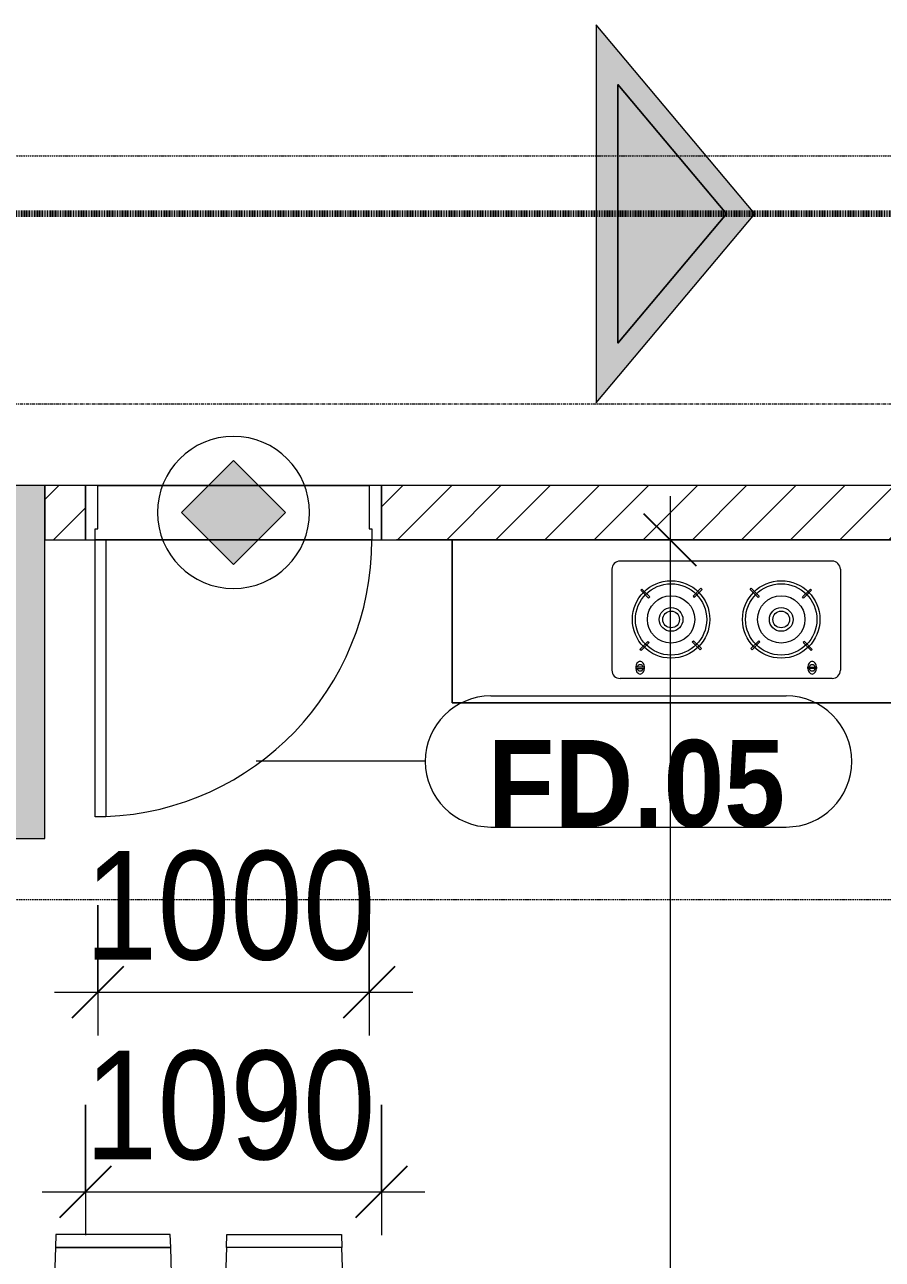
# Model space of a CAD drawing. Header units: millimetres. Extents: x 962 to 239635, y -15958 to 82755.
# Drawn here: x 131004 to 134164, y 30687 to 35234 of the extents above; entities that cross this region are included whole.
import ezdxf

# ---------------------------------------------------------------- set-up
doc = ezdxf.new("R2010")
doc.units = ezdxf.units.MM
for name, pattern in [('1 NÉT CALL OUT', [6, 3, -3]), ('Dash Dot 3_16_', [7.9375, 4.7625, -1.5875, 0, -1.5875]), ('Grid Line', [22.225, 12.7, -3.175, 3.175, -3.175])]:
    doc.linetypes.add(name, pattern=pattern)
for name, color, linetype, lineweight in [('0-1', 7, 'Continuous', 5), ('A-ANNO-DIMS', 211, 'Continuous', 9), ('A-ANNO-DIMS-160', 211, 'Continuous', 9), ('A-ANNO-NOTE', 131, 'Continuous', 9), ('A-DETL-3', 90, '1 NÉT CALL OUT', 100), ('A-DETL-GENF-2', 1, 'Continuous', 9), ('A-DOOR-4', 1, 'Continuous', 9), ('A-DOOR-FRAM-1', 1, 'Continuous', 9), ('A-DOOR-IDEN', 31, 'Continuous', 9), ('A-FLOR-2', 9, 'Continuous', 9), ('A-WALL', 113, 'Continuous', 9), ('A-WALL-3', 113, 'Continuous', 18), ('A-WALL-PATT-2', 111, 'Continuous', 9), ('G-ANNO-SYMB-1', 111, 'Dash Dot 3_16_', 18), ('I-FURN', 30, 'Continuous', 9), ('I-FURN-1', 254, 'Continuous', 9), ('S-COLS-1', 52, 'Continuous', 5), ('S-COLS-2', 7, 'Continuous', 18), ('S-GRID-1', 1, 'Grid Line', 9)]:
    doc.layers.add(name, color=color, linetype=linetype, lineweight=lineweight)
doc.styles.add('Arial_B_6', font='arialbd_0.ttf', dxfattribs={"width": 0.9, "height": 320})
doc.styles.add('UTM Avo', font='UTM Avo.ttf', dxfattribs={"width": 0.9, "height": 400})
doc.dimstyles.new('1_Dim_chi_tiet_2_5', dxfattribs={"dimscale": 304.8, "dimtxt": 399.720379, "dimasz": 0.629921, "dimexe": 0.524934, "dimexo": 0.0625, "dimgap": 0.052493, "dimtad": 1, "dimdec": 0, "dimrnd": 5, "dimzin": 0, "dimdsep": 46, "dimtxsty": 'UTM Avo', "dimblk1": 'OBLIQUE', "dimblk2": 'OBLIQUE', "dimsah": 1, "dimcen": 0.09, "dimdle": 0.524934, "dimazin": 0, "dimtfac": 1, "dimtdec": 4, "dimtix": 1, "dimtmove": 0, "dimatfit": 3, "dimfxl": 1.049869, "dimfxlon": 1, "dimtvp": 1, "dimtolj": 1, "dimtzin": 0, "dimarcsym": 2})
doc.dimstyles.new('1_Dim_chi_tiet_2_5_1', dxfattribs={"dimscale": 304.8, "dimtxt": 399.720379, "dimasz": 0.629921, "dimexe": 0.524934, "dimexo": 0.0625, "dimgap": 0.052493, "dimtad": 1, "dimdec": 0, "dimrnd": 5, "dimzin": 0, "dimdsep": 46, "dimtxsty": 'UTM Avo', "dimblk1": 'OBLIQUE', "dimblk2": 'OBLIQUE', "dimsah": 1, "dimcen": 0.09, "dimdle": 0.524934, "dimazin": 0, "dimtfac": 1, "dimtdec": 4, "dimtix": 1, "dimtmove": 0, "dimatfit": 3, "dimfxl": 1.049869, "dimfxlon": 1, "dimtvp": 1, "dimtolj": 1, "dimtzin": 0, "dimarcsym": 2})

# ---------------------------------------------------------------- blocks, each defined once
blk = doc.blocks.new('NCV_TKTC_KET CAU_rvt-1-TKCS_MB TẦNG 2')
at = {"layer": 'S-COLS-1'}
blk.add_hatch(color=256, dxfattribs=at).paths.add_polyline_path([(69327.6, 32236.9), (69327.6, 33536.9), (68977.6, 33536.9), (68977.6, 32236.9)])
at = {"layer": 'S-COLS-2'}
for p, q in [((69327.6, 33536.9), (68977.6, 33536.9)), ((69327.6, 32236.9), (69327.6, 33536.9)), ((68977.6, 32236.9), (69327.6, 32236.9))]:
    blk.add_line(p, q, dxfattribs=at)
blk = doc.blocks.new('RES_BAN AN 1 - RES_BAN AN 1-V21-TKCS_MB TẦNG 2')
at = {"layer": 'I-FURN-1'}
for p, q in [((-425, 0), (-425, -1275)), ((425, -1275), (425, 0)), ((-761.9, -113.5), (-809.6, -115.1)), ((-809.6, -115.1), (-809.6, -536.9)), ((-761.9, -113.5), (-425, -102.3)), ((-761.9, -538.5), (-761.9, -113.5)), ((-761.9, -538.5), (-761.9, -113.5)), ((-425, -102.3), (-425, -549.7)), ((425, -102.3), (425, -549.7)), ((761.9, -113.5), (425, -102.3)), ((761.9, -538.5), (761.9, -113.5)), ((761.9, -113.5), (761.9, -538.5)), ((809.6, -115.1), (761.9, -113.5)), ((809.6, -536.9), (809.6, -115.1)), ((-809.6, -536.9), (-761.9, -538.5)), ((-425, -549.7), (-761.9, -538.5)), ((425, -549.7), (761.9, -538.5)), ((761.9, -538.5), (809.6, -536.9)), ((-809.6, -745.3), (-761.9, -743.8)), ((-809.6, -1167.2), (-809.6, -745.3)), ((-761.9, -743.8), (-425, -732.5)), ((-761.9, -1168.8), (-761.9, -743.8)), ((-761.9, -743.8), (-761.9, -1168.8)), ((-425, -732.5), (-425, -1180)), ((425, -732.5), (425, -1180)), ((761.9, -743.8), (425, -732.5)), ((761.9, -743.8), (809.6, -745.3)), ((761.9, -1168.8), (761.9, -743.8)), ((761.9, -1168.8), (761.9, -743.8)), ((809.6, -745.3), (809.6, -1167.2)), ((-761.9, -1168.8), (-809.6, -1167.2)), ((-425, -1180), (-761.9, -1168.8)), ((425, -1180), (761.9, -1168.8)), ((809.6, -1167.2), (761.9, -1168.8)), ((-425, -1275), (425, -1275))]:
    blk.add_line(p, q, dxfattribs=at)
blk = doc.blocks.new('HE BEP B_ - HE BEP B_-437036-TKCS_MB TẦNG 2')
at = {"layer": 'I-FURN'}
for p, q in [((599.3, -89.3), (1380.9, -89.3)), ((569.3, -491.3), (569.3, -119.3)), ((656.9, -126.5), (689.4, -126.5)), ((656.9, -130.4), (656.9, -126.5)), ((689.4, -130.4), (656.9, -130.4)), ((689.4, -126.5), (689.4, -130.4)), ((1290.8, -126.5), (1290.8, -130.4)), ((1323.3, -126.5), (1290.8, -126.5)), ((1290.8, -130.4), (1323.3, -130.4)), ((1323.3, -130.4), (1323.3, -126.5)), ((1410.9, -491.3), (1410.9, -119.3)), ((677.1, -192.1), (672.7, -196.4)), ((672.7, -196.4), (701.8, -225.6)), ((706.2, -221.2), (677.1, -192.1)), ((701.8, -225.6), (706.2, -221.2)), ((894.6, -194.8), (865.5, -223.9)), ((865.5, -223.9), (869.9, -228.3)), ((869.9, -228.3), (899, -199.2)), ((899, -199.2), (894.6, -194.8)), ((1081.2, -199.2), (1085.6, -194.8)), ((1110.3, -228.3), (1081.2, -199.2)), ((1085.6, -194.8), (1114.7, -223.9)), ((1114.7, -223.9), (1110.3, -228.3)), ((1274, -221.2), (1303.2, -192.1)), ((1278.4, -225.6), (1274, -221.2)), ((1307.6, -196.4), (1278.4, -225.6)), ((1303.2, -192.1), (1307.6, -196.4)), ((675.4, -414), (704.6, -384.9)), ((709, -389.3), (679.8, -418.4)), ((704.6, -384.9), (709, -389.3)), ((868.3, -392), (872.7, -387.6)), ((897.4, -421.2), (868.3, -392)), ((872.7, -387.6), (901.8, -416.8)), ((1107.6, -387.6), (1078.5, -416.8)), ((1082.9, -421.2), (1112, -392)), ((1112, -392), (1107.6, -387.6)), ((1275.7, -384.9), (1271.3, -389.3)), ((1271.3, -389.3), (1300.4, -418.4)), ((1304.8, -414), (1275.7, -384.9)), ((679.8, -418.4), (675.4, -414)), ((901.8, -416.8), (897.4, -421.2)), ((1078.5, -416.8), (1082.9, -421.2)), ((1300.4, -418.4), (1304.8, -414)), ((599.3, -521.3), (1380.9, -521.3))]:
    blk.add_line(p, q, dxfattribs=at)
for centre, radius in [((787.2, -306.6), 142.6), ((787.2, -306.6), 131.3), ((1193, -306.6), 142.6), ((1193, -306.6), 131.3), ((787.2, -306.6), 87.2), ((1193, -306.6), 87.2), ((787.2, -306.6), 43.6), ((1193, -306.6), 43.6), ((787.2, -306.6), 30.9), ((1193, -306.6), 30.9)]:
    blk.add_circle(centre, radius, dxfattribs=at)
for centre, radius, start, end in [((599.3, -119.3), 30, 90, 180), ((1380.9, -119.3), 30, 360, 90), ((690.4, -128.8), 33.5, 163.9419, 180), ((690.4, -128.8), 33.5, 180, 196.0581), ((681.9, -126.4), 24.7, 145.204, 163.9419), ((673.1, -128.4), 11.6, 9.7177, 170.2823), ((673.1, -128.4), 11.6, 189.9102, 350.0898), ((676.6, -122.6), 18.1, 120.7976, 145.204), ((673.2, -116.9), 11.5, 90, 120.7976), ((673.2, -116.9), 11.5, 59.2024, 90), ((669.8, -122.6), 18.1, 34.796, 59.2024), ((664.4, -126.4), 24.7, 16.0581, 34.796), ((655.9, -128.8), 33.5, 0, 16.0581), ((655.9, -128.8), 33.5, 343.9419, 0), ((1324.3, -128.8), 33.5, 163.9419, 180), ((1324.3, -128.8), 33.5, 180, 196.0581), ((1315.8, -126.4), 24.7, 145.204, 163.9419), ((1310.5, -122.6), 18.1, 120.7976, 145.204), ((1307.2, -128.4), 11.6, 9.7177, 170.2823), ((1307.2, -128.4), 11.6, 189.9102, 350.0898), ((1307.1, -116.9), 11.5, 90, 120.7976), ((1307.1, -116.9), 11.5, 59.2024, 90), ((1303.7, -122.6), 18.1, 34.796, 59.2024), ((1298.3, -126.4), 24.7, 16.0581, 34.796), ((1289.8, -128.8), 33.5, 0, 16.0581), ((1289.8, -128.8), 33.5, 343.9419, 0), ((681.9, -131.3), 24.7, 196.0581, 214.796), ((676.6, -135), 18.1, 214.796, 239.2024), ((673.2, -140.7), 11.5, 239.2024, 270), ((673.2, -140.7), 11.5, 270, 300.7976), ((669.8, -135), 18.1, 300.7976, 325.204), ((664.4, -131.3), 24.7, 325.204, 343.9419), ((1315.8, -131.3), 24.7, 196.0581, 214.796), ((1310.5, -135), 18.1, 214.796, 239.2024), ((1307.1, -140.7), 11.5, 239.2024, 270), ((1307.1, -140.7), 11.5, 270, 300.7976), ((1303.7, -135), 18.1, 300.7976, 325.204), ((1298.3, -131.3), 24.7, 325.204, 343.9419), ((599.3, -491.3), 30, 180, 270), ((1380.9, -491.3), 30, 270, 360)]:
    blk.add_arc(centre, radius, start, end, dxfattribs=at)
at = {"layer": 'I-FURN-1'}
for p, q in [((0, 1600), (-600, 1600)), ((0, 1600), (-600, 1600)), ((0, 0), (0, 1600)), ((0, 0), (0, 1600)), ((-495.6, 337.9), (-495.6, 1182.5)), ((-478.1, 1200), (-121.9, 1200)), ((-104.4, 1182.5), (-104.4, 337.9)), ((-184.4, 1173.3), (-371.1, 1173.3)), ((-444.4, 1042.1), (-323.5, 1093.7)), ((-424.5, 1120), (-424.5, 934.5)), ((-323.5, 1093.7), (-314.6, 1078.3)), ((-131.1, 934.5), (-131.1, 1120)), ((-314.6, 1078.3), (-419.7, 999.4)), ((-453.5, 1016.6), (-446.4, 1004.2)), ((-371.1, 881.2), (-184.4, 881.2)), ((-410.2, 351.9), (-410.2, 822.3)), ((-183.5, 827.2), (-388, 827.2)), ((-382.2, 347.1), (-382.2, 827.2)), ((-354.2, 347.1), (-354.2, 827.2)), ((-326.2, 347.1), (-326.2, 827.2)), ((-298.2, 347.1), (-298.2, 827.2)), ((-270.2, 347.1), (-270.2, 827.2)), ((-242.2, 347.1), (-242.2, 827.2)), ((-214.2, 347.1), (-214.2, 827.2)), ((-186.2, 347.1), (-186.2, 827.2)), ((-158.2, 353.5), (-158.2, 820.8)), ((-441.3, 773.8), (-441.3, 400.4)), ((-130.2, 400.4), (-130.2, 773.8)), ((-121.9, 320.4), (-478.1, 320.4)), ((-388, 347.1), (-183.5, 347.1)), ((2000, 0), (0, 0)), ((0, 0), (2000, 0)), ((2000, -600), (2000, 0)), ((2000, 0), (2000, -600))]:
    blk.add_line(p, q, dxfattribs=at)
for centre, radius in [((-451.1, 1068.2), 17.8), ((-317.8, 1028.4), 22.2), ((-451.1, 961.5), 17.8)]:
    blk.add_circle(centre, radius, dxfattribs=at)
for centre, radius, start, end in [((-478.1, 1182.5), 17.5, 90, 180), ((-121.9, 1182.5), 17.5, 0, 90), ((-371.1, 1120), 53.3, 90, 180), ((-184.4, 1120), 53.3, 360, 90), ((-438.1, 1025.5), 17.8, 110.5379, 209.9521), ((-431, 1013.1), 17.8, 209.9521, 309.4618), ((-371.1, 934.5), 53.3, 180, 270), ((-184.4, 934.5), 53.3, 270, 360), ((-388, 773.8), 53.3, 90, 180), ((-183.5, 773.8), 53.3, 360, 90), ((-388, 400.4), 53.3, 180, 270), ((-183.5, 400.4), 53.3, 270, 360), ((-478.1, 337.9), 17.5, 180, 270), ((-121.9, 337.9), 17.5, 270, 0)]:
    blk.add_arc(centre, radius, start, end, dxfattribs=at)
blk = doc.blocks.new('NCV_TKTC_TANG 2_rvt-1-TKCS_MB TẦNG 2')
at = {"layer": 'A-FLOR-2'}
for p, q in [((70522.6, 33536.9), (69522.6, 33536.9)), ((70532.6, 33336.9), (69512.6, 33336.9)), ((69512.6, 33336.9), (70532.6, 33336.9)), ((70827.6, 33336.9), (70623, 33336.9)), ((73427.6, 33336.9), (70827.6, 33336.9))]:
    blk.add_line(p, q, dxfattribs=at)
at = {"layer": 'I-FURN-1'}
for name, p, rotation in [('HE BEP B_ - HE BEP B_-437036-TKCS_MB TẦNG 2', (72827.6, 32736.9), 180), ('RES_BAN AN 1 - RES_BAN AN 1-V21-TKCS_MB TẦNG 2', (69252.6, 29968.6), 89.9999999999997)]:
    blk.add_blockref(name, p, dxfattribs=dict(at, rotation=rotation))
blk = doc.blocks.new('FD_05 - FD_05-1000x2200mm-835434-TKCS_MB TẦNG 2')
at = {"layer": 'A-DETL-GENF-2'}
for p, q in [((470, 100), (470, 1120)), ((470, 1120), (510, 1120)), ((510, 1120), (510, 100)), ((510, 100), (470, 100))]:
    blk.add_line(p, q, dxfattribs=at)
blk.add_arc((510, 100), 1020, 92.2475, 180, dxfattribs=at)
at = {"layer": 'A-DOOR-FRAM-1'}
for p, q in [((-510, 100), (-545, 100)), ((-545, 100), (-545, -100)), ((-510, 60), (-510, 100)), ((545, 100), (510, 100)), ((510, 100), (510, 60)), ((545, -100), (545, 100)), ((-500, 60), (-510, 60)), ((-500, -100), (-500, 60)), ((510, 60), (500, 60)), ((500, 60), (500, -100)), ((-545, -100), (-500, -100)), ((500, -100), (545, -100))]:
    blk.add_line(p, q, dxfattribs=at)
blk = doc.blocks.new('HDNDCT_GHI CHÚ CỬA CHỐNG CHÁY EI30 - HDNDCT_GHI CHÚ CỬA CHỐNG CHÁY EI30-2461928-TKCS_MB TẦNG 2')
at = {"layer": 'A-ANNO-NOTE'}
blk.add_hatch(color=256, dxfattribs=at).paths.add_polyline_path([(-1.2, 0), (0, 1.2), (1.2, 0), (0, -1.2)])
for p, q in [((0, 1.2), (-1.2, 0)), ((1.2, 0), (0, 1.2)), ((-1.2, 0), (0, -1.2)), ((0, -1.2), (1.2, 0))]:
    blk.add_line(p, q, dxfattribs=at)
for start, end in [(360, 180), (180, 360)]:
    blk.add_arc((0, 0), 1.75, start, end, dxfattribs=at)
blk = doc.blocks.new('HDNDCT_MŨI TÊN THOÁT HIỂM - HDNDCT_MŨI TÊN THOÁT HIỂM-1614704-TKCS_MB TẦNG 2')
at = {"layer": 'A-ANNO-NOTE'}
h = blk.add_hatch(color=256, dxfattribs=at)
h.paths.add_polyline_path([(-3.153, 0), (0.5, 4.353), (0.5, -4.353)])
h.paths.add_polyline_path([(-2.5, 0), (0, -2.979), (0, 2.979)])
blk.add_hatch(color=256, dxfattribs=at).paths.add_polyline_path([(0, 2.979), (0, -2.979), (-2.5, 0)])
for p, q in [((0.5, 4.353), (-3.153, 0)), ((0.5, -4.353), (0.5, 4.353)), ((-2.5, 0), (0, 2.979)), ((0, 2.979), (-2.5, 0)), ((0, 2.979), (0, -2.979)), ((0, -2.979), (0, 2.979)), ((-3.153, 0), (0.5, -4.353)), ((0, -2.979), (-2.5, 0)), ((-2.5, 0), (0, -2.979))]:
    blk.add_line(p, q, dxfattribs=at)
blk = doc.blocks.new('DIMBLOCK95-TKCS_MB TẦNG 2')
at = {"layer": 'A-ANNO-DIMS-160'}
for p, q in [((131228.5, 31255.6), (131228.5, 30775.6)), ((131228.5, 30935.6), (131228.5, 31255.6)), ((132318.5, 31255.6), (132318.5, 30775.6)), ((132318.5, 30935.6), (132318.5, 31255.6)), ((131068.5, 30935.6), (132478.5, 30935.6))]:
    blk.add_line(p, q, dxfattribs=at)
at = {"layer": 'A-ANNO-DIMS-160', "lineweight": 25}
for p, q in [((131228.5, 30935.6), (131324.5, 31031.6)), ((132318.5, 30935.6), (132414.5, 31031.6)), ((131228.5, 30935.6), (131132.5, 30839.6)), ((132318.5, 30935.6), (132222.5, 30839.6))]:
    blk.add_line(p, q, dxfattribs=at)
at = {"layer": 'A-ANNO-DIMS-160', "color": 0, "insert": (131225.7, 31455.2), "char_height": 400, "width": 1314.636, "attachment_point": 1, "line_spacing_factor": 1.110334, "style": 'UTM Avo'}
blk.add_mtext('1090', dxfattribs=at)
blk = doc.blocks.new('_Oblique')
at = {"color": 0, "linetype": 'ByBlock', "lineweight": -2}
blk.add_line((-0.5, -0.5), (0.5, 0.5), dxfattribs=at)
blk = doc.blocks.new('DIMBLOCK144-TKCS_MB TẦNG 2')
at = {"layer": 'A-ANNO-DIMS-160'}
for p, q in [((131273.5, 31991), (131273.5, 31511)), ((131273.5, 31671), (131273.5, 31991)), ((132273.5, 31991), (132273.5, 31511)), ((132273.5, 31671), (132273.5, 31991)), ((131113.5, 31671), (132433.5, 31671))]:
    blk.add_line(p, q, dxfattribs=at)
at = {"layer": 'A-ANNO-DIMS-160', "lineweight": 25}
for p, q in [((131273.5, 31671), (131369.5, 31767)), ((132273.5, 31671), (132369.5, 31767)), ((131273.5, 31671), (131177.5, 31575)), ((132273.5, 31671), (132177.5, 31575))]:
    blk.add_line(p, q, dxfattribs=at)
at = {"layer": 'A-ANNO-DIMS-160', "color": 0, "insert": (131225.7, 32190.7), "char_height": 400, "width": 1314.636, "attachment_point": 1, "line_spacing_factor": 1.110334, "style": 'UTM Avo'}
blk.add_mtext('1000', dxfattribs=at)
blk = doc.blocks.new('STN_Door Tag - STN_Door Tag-1788670-TKCS_MB TẦNG 2')
at = {"layer": 'A-DOOR-IDEN'}
for p, q in [((-3.37, 1.495), (3.431, 1.495)), ((-3.37, -1.524), (3.431, -1.524))]:
    blk.add_line(p, q, dxfattribs=at)
for centre, start, end in [((-3.37, -0.015), 90, 270), ((3.431, -0.015), 270, 90)]:
    blk.add_arc(centre, 1.509, start, end, dxfattribs=at)
blk = doc.blocks.new('DIMBLOCK288-TKCS_MB TẦNG 2')
at = {"layer": 'A-ANNO-DIMS-160'}
for p, q in [((133381.6, 33496.9), (133381.6, 24576.9)), ((133701.6, 33336.9), (133221.6, 33336.9)), ((133381.6, 33336.9), (133701.6, 33336.9)), ((133701.6, 24736.9), (133221.6, 24736.9)), ((133381.6, 24736.9), (133701.6, 24736.9))]:
    blk.add_line(p, q, dxfattribs=at)
at = {"layer": 'A-ANNO-DIMS-160', "lineweight": 25}
for p, q in [((133381.6, 33336.9), (133285.6, 33432.9)), ((133381.6, 33336.9), (133477.6, 33240.9)), ((133381.6, 24736.9), (133285.6, 24832.9)), ((133381.6, 24736.9), (133477.6, 24640.9))]:
    blk.add_line(p, q, dxfattribs=at)
at = {"layer": 'A-ANNO-DIMS-160', "color": 0, "insert": (132862, 28489.2), "char_height": 400, "width": 1314.636, "attachment_point": 1, "rotation": 90, "line_spacing_factor": 1.110334, "style": 'UTM Avo'}
blk.add_mtext('8600', dxfattribs=at)

msp = doc.modelspace()

# ---------------------------------------------------------------- hatches: boundary and pattern name
at = {"layer": 'A-WALL-PATT-2'}
h = msp.add_hatch(dxfattribs=at)
h.set_pattern_fill('FP_1', color=256, style=0, pattern_type=2)
h.set_pattern_definition([(45, (61750.9, 0), (-90.50967, 90.50967), [])])
h.paths.add_polyline_path([(138822.2, 33336.9), (138928.5, 33336.9), (138928.5, 33536.9), (136003.8, 33536.9), (136003.8, 33336.9), (138419.2, 33336.9)])
h.paths.add_polyline_path([(135598.1, 33336.9), (135803.8, 33336.9), (135803.8, 33536.9), (132318.5, 33536.9), (132318.5, 33336.9), (135195, 33336.9)])
h.paths.add_polyline_path([(131078.5, 33336.9), (131228.5, 33336.9), (131228.5, 33536.9), (131078.5, 33536.9)])

# ---------------------------------------------------------------- linework, layer by layer
at = {"layer": 'A-DETL-3'}
msp.add_line((144433.5, 34537.4), (130033.5, 34537.4), dxfattribs=at)
at = {"layer": 'A-DOOR-IDEN'}
msp.add_line((131856.8, 32522.3), (132480, 32522.2), dxfattribs=at)
at = {"layer": 'A-WALL'}
for p, q in [((131273.5, 33536.9), (132273.5, 33536.9)), ((132283.5, 33336.9), (131263.5, 33336.9))]:
    msp.add_line(p, q, dxfattribs=at)
at = {"layer": 'A-WALL-3'}
for p, q in [((131228.5, 33536.9), (131078.5, 33536.9)), ((131078.5, 33536.9), (131078.5, 33336.9)), ((131228.5, 33336.9), (131228.5, 33536.9)), ((135803.8, 33536.9), (132318.5, 33536.9)), ((132318.5, 33536.9), (132318.5, 33336.9)), ((131078.5, 33336.9), (131228.5, 33336.9)), ((132318.5, 33336.9), (135803.8, 33336.9))]:
    msp.add_line(p, q, dxfattribs=at)
at = {"layer": 'G-ANNO-SYMB-1'}
for p, q in [((90498.7, 34751.5), (196677.7, 34751.5)), ((90498.7, 32011.5), (196677.7, 32011.5))]:
    msp.add_line(p, q, dxfattribs=at)
at = {"layer": 'S-GRID-1'}
for p, q in [((187383.6, 33836.9), (98285.4, 33836.9)), ((189415.6, 33536.9), (96253.4, 33536.9))]:
    msp.add_line(p, q, dxfattribs=at)

# ---------------------------------------------------------------- block references
at = {"layer": '0-1'}
for name in ['NCV_TKTC_KET CAU_rvt-1-TKCS_MB TẦNG 2', 'NCV_TKTC_TANG 2_rvt-1-TKCS_MB TẦNG 2']:
    msp.add_blockref(name, (61750.9, 0), dxfattribs=at)
at = {"layer": 'A-ANNO-NOTE', "xscale": 160, "yscale": 160, "zscale": 160, "rotation": 180}
msp.add_blockref('HDNDCT_MŨI TÊN THOÁT HIỂM - HDNDCT_MŨI TÊN THOÁT HIỂM-1614704-TKCS_MB TẦNG 2', (133189.1, 34537.4), dxfattribs=at)
at = {"layer": 'A-ANNO-NOTE', "xscale": 160, "yscale": 160, "zscale": 160}
msp.add_blockref('HDNDCT_GHI CHÚ CỬA CHỐNG CHÁY EI30 - HDNDCT_GHI CHÚ CỬA CHỐNG CHÁY EI30-2461928-TKCS_MB TẦNG 2', (131773.5, 33437.4), dxfattribs=at)
at = {"layer": 'A-DOOR-4', "rotation": 180}
msp.add_blockref('FD_05 - FD_05-1000x2200mm-835434-TKCS_MB TẦNG 2', (131773.5, 33436.9), dxfattribs=at)
at = {"layer": 'A-DOOR-IDEN', "xscale": 159.9999999999999, "yscale": 159.9999999999999, "zscale": 159.9999999999999}
msp.add_blockref('STN_Door Tag - STN_Door Tag-1788670-TKCS_MB TẦNG 2', (133260.7, 32522.9), dxfattribs=at)

# ---------------------------------------------------------------- texts
at = {"layer": 'A-DOOR-IDEN', "insert": (133257.5, 32437.5), "char_height": 320, "width": 1124.64, "attachment_point": 5, "line_spacing_factor": 0.936439, "style": 'Arial_B_6'}
msp.add_mtext('\\pt7.2,14.4,21.6,28.8,36,43.2,50.4,57.6,64.8,72,79.2,86.4,93.6,100.8,108,115.2,122.4,129.6,136.8,144,151.2,158.4,165.6,172.8,180,187.2,194.4,201.6,208.8,216,223.2,230.4;FD.05', dxfattribs=at)

# ---------------------------------------------------------------- dimensions: what is measured, and where the dimension line sits
at = {"layer": 'A-ANNO-DIMS'}
dim = msp.add_linear_dim(base=(133381.6, 24736.9), p1=(133701.6, 33336.9), p2=(133701.6, 24736.9), angle=90, dimstyle='1_Dim_chi_tiet_2_5_1', override={"dimpost": '<>', "dimfxl": 8600}, dxfattribs=at)
dim.commit()
dim.dimension.update_dxf_attribs({"geometry": 'DIMBLOCK288-TKCS_MB TẦNG 2', "text_midpoint": (133158.6, 29036.9)})
for base, p1, p2, override, picture, middle in [((132273.5, 31671), (131273.5, 31991), (132273.5, 31991), {"dimpost": '<>', "dimfxl": 1000}, 'DIMBLOCK144-TKCS_MB TẦNG 2', (131773.5, 31894)), ((132318.5, 30935.6), (131228.5, 31255.6), (132318.5, 31255.6), {"dimpost": '<>', "dimfxl": 1090}, 'DIMBLOCK95-TKCS_MB TẦNG 2', (131773.5, 31158.6))]:
    dim = msp.add_linear_dim(base=base, p1=p1, p2=p2, dimstyle='1_Dim_chi_tiet_2_5', override=override, dxfattribs=at)
    dim.commit()
    dim.dimension.update_dxf_attribs({"geometry": picture, "text_midpoint": middle})

doc.saveas('drawing.dxf')
